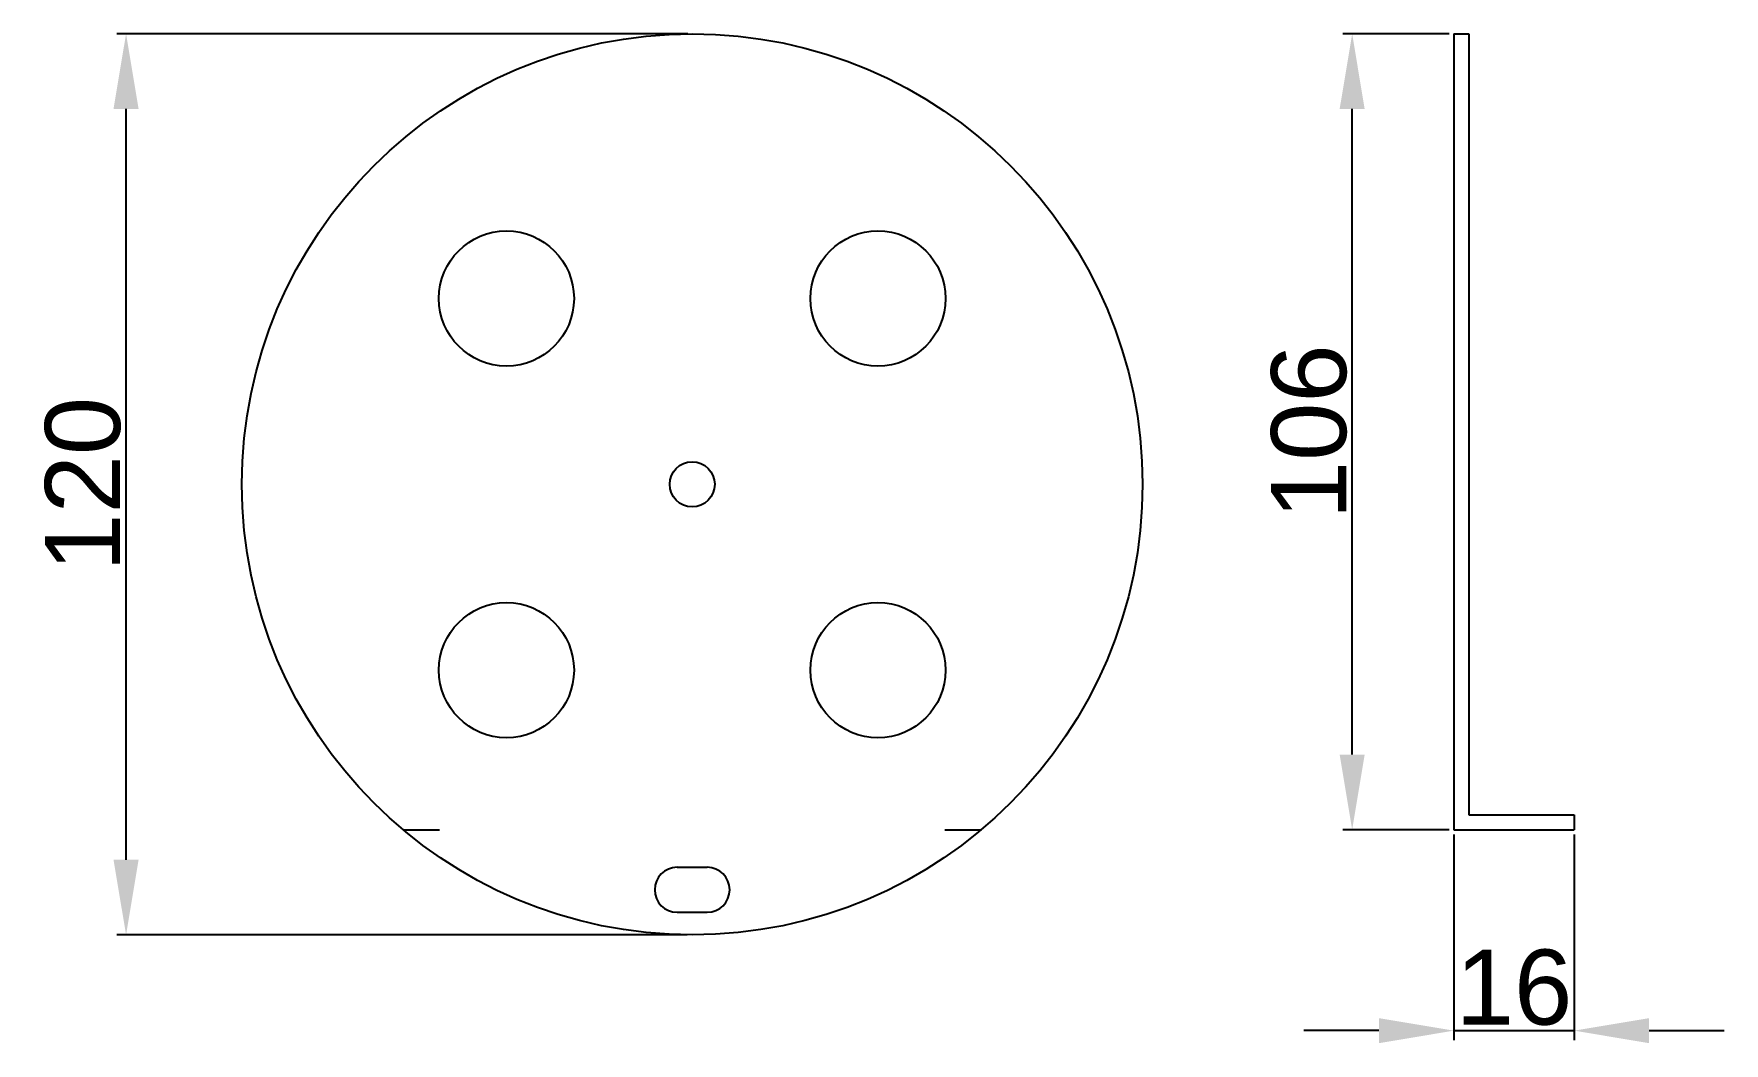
# Model space of a CAD drawing. Header units: millimetres. Extents: x -14 to 212, y -17 to 117.
import ezdxf

# ---------------------------------------------------------------- set-up
doc = ezdxf.new("R2010")
doc.units = ezdxf.units.MM
doc.styles.get("Standard").update_dxf_attribs({"font": 'arial.ttf'})
doc.dimstyles.new('ISO-25', dxfattribs={"dimtxt": 10, "dimasz": 10, "dimexe": 1.25, "dimexo": 0.625, "dimtad": 1, "dimtxsty": 'Standard', "dimcen": 2.5, "dimadec": 0, "dimazin": 0, "dimtfac": 1, "dimtmove": 0, "dimatfit": 3, "dimfxl": 1, "dimarcsym": 0})

# ---------------------------------------------------------------- blocks, each defined once
blk = doc.blocks.new('*D2')
at = {"color": 0, "lineweight": -2}
for p, q in [((175.52, 10.62), (175.52, -16.76)), ((191.52, 10.62), (191.52, -16.76)), ((165.52, -15.51), (155.52, -15.51)), ((175.52, -15.51), (191.52, -15.51)), ((201.52, -15.51), (211.52, -15.51))]:
    blk.add_line(p, q, dxfattribs=at)
at = {"color": 0}
for points in [[(165.52, -13.85), (165.52, -17.18), (175.52, -15.51)], [(201.52, -13.85), (201.52, -17.18), (191.52, -15.51)]]:
    blk.add_solid(points, dxfattribs=at)
at = {"layer": 'Defpoints', "color": 0}
for p in [(175.52, 11.25), (191.52, 11.25), (191.52, -15.51)]:
    blk.add_point(p, dxfattribs=at)
at = {"color": 0, "insert": (183.52, -9.78), "char_height": 10, "attachment_point": 5}
blk.add_mtext('16', dxfattribs=at)
blk = doc.blocks.new('*D3')
at = {"color": 0, "lineweight": -2}
for p, q in [((174.9, 117.25), (160.71, 117.25)), ((161.96, 21.25), (161.96, 107.25)), ((174.9, 11.25), (160.71, 11.25))]:
    blk.add_line(p, q, dxfattribs=at)
at = {"color": 0}
for points in [[(160.29, 107.25), (163.62, 107.25), (161.96, 117.25)], [(160.29, 21.25), (163.62, 21.25), (161.96, 11.25)]]:
    blk.add_solid(points, dxfattribs=at)
at = {"layer": 'Defpoints', "color": 0}
for p in [(161.96, 117.25), (175.52, 117.25), (175.52, 11.25)]:
    blk.add_point(p, dxfattribs=at)
at = {"color": 0, "insert": (156.23, 64.25), "char_height": 10, "attachment_point": 5, "rotation": 90}
blk.add_mtext('106', dxfattribs=at)
blk = doc.blocks.new('*D4')
at = {"color": 0, "lineweight": -2}
for p, q in [((73.44, 117.25), (-2.65, 117.25)), ((-1.4, 7.25), (-1.4, 107.25)), ((73.37, -2.75), (-2.65, -2.75))]:
    blk.add_line(p, q, dxfattribs=at)
at = {"color": 0}
for points in [[(-3.07, 107.25), (0.27, 107.25), (-1.4, 117.25)], [(-3.07, 7.25), (0.27, 7.25), (-1.4, -2.75)]]:
    blk.add_solid(points, dxfattribs=at)
at = {"layer": 'Defpoints', "color": 0}
for p in [(-1.4, 117.25), (74.06, 117.25), (74, -2.75)]:
    blk.add_point(p, dxfattribs=at)
at = {"color": 0, "insert": (-7.13, 57.25), "char_height": 10, "attachment_point": 5, "rotation": 90}
blk.add_mtext('120', dxfattribs=at)

msp = doc.modelspace()

# ---------------------------------------------------------------- linework, layer by layer
for p, q in [((175.523, 117.249), (177.523, 117.249)), ((175.523, 117.249), (175.523, 11.249)), ((177.523, 117.249), (177.523, 13.249)), ((177.523, 13.249), (191.523, 13.249)), ((191.523, 13.249), (191.523, 11.249)), ((107.688, 11.249), (112.551, 11.249)), ((175.523, 11.249), (191.523, 11.249)), ((72.028, 6.249), (76.028, 6.249)), ((69.028, 3.249), (69.028, 3.249)), ((79.028, 3.249), (79.028, 3.249)), ((72.028, 0.249), (76.028, 0.249))]:
    msp.add_line(p, q)
at = {"color": 2}
for p, q in [((35.506, 11.249), (40.368, 11.249)), ((107.688, 11.249), (112.551, 11.249))]:
    msp.add_line(p, q, dxfattribs=at)
for centre, radius in [((74.028, 57.249), 60), ((49.28, 81.998), 9), ((98.777, 81.998), 9), ((74.028, 57.249), 3), ((49.28, 32.501), 9), ((98.777, 32.501), 9)]:
    msp.add_circle(centre, radius)
for centre, start, end in [((72.028, 3.249), 90, 180), ((76.028, 3.249), 0, 90), ((72.028, 3.249), 180, 270), ((76.028, 3.249), 270, 0)]:
    msp.add_arc(centre, 3, start, end)

# ---------------------------------------------------------------- dimensions: what is measured, and where the dimension line sits
for base, p1, p2, picture, middle in [((-1.398, 117.249), (73.997, -2.751), (74.06, 117.249), '*D4', (-7.129, 57.249)), ((161.958, 117.249), (175.523, 11.249), (175.523, 117.249), '*D3', (156.227, 64.249))]:
    dim = msp.add_linear_dim(base=base, p1=p1, p2=p2, angle=90, dimstyle='ISO-25')
    dim.commit()
    dim.dimension.update_dxf_attribs({"geometry": picture, "text_midpoint": middle})
dim = msp.add_linear_dim(base=(191.523, -15.514), p1=(175.523, 11.249), p2=(191.523, 11.249), dimstyle='ISO-25')
dim.commit()
dim.dimension.update_dxf_attribs({"geometry": '*D2', "text_midpoint": (183.523, -9.783)})

doc.saveas('drawing.dxf')
